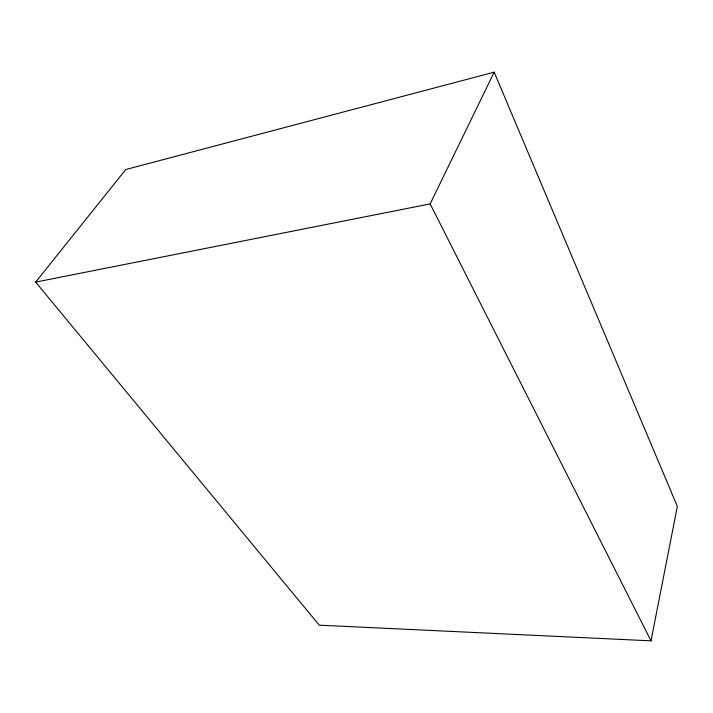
<?xml version="1.0" encoding="UTF-8"?>
<svg xmlns="http://www.w3.org/2000/svg" width="713" height="713" viewBox="0 0 713 713"><rect width="100%" height="100%" fill="white"/><g stroke="black" fill="none" stroke-linecap="round" stroke-linejoin="round"><path stroke-width="1.07" d="M651.014 640.844L677.35 506.39L494.18 72.156L125.738 169.542L35.65 282.098L319.255 625.176L651.014 640.844L430.144 203.9L494.18 72.156M35.65 282.098L430.144 203.9"/></g></svg>
